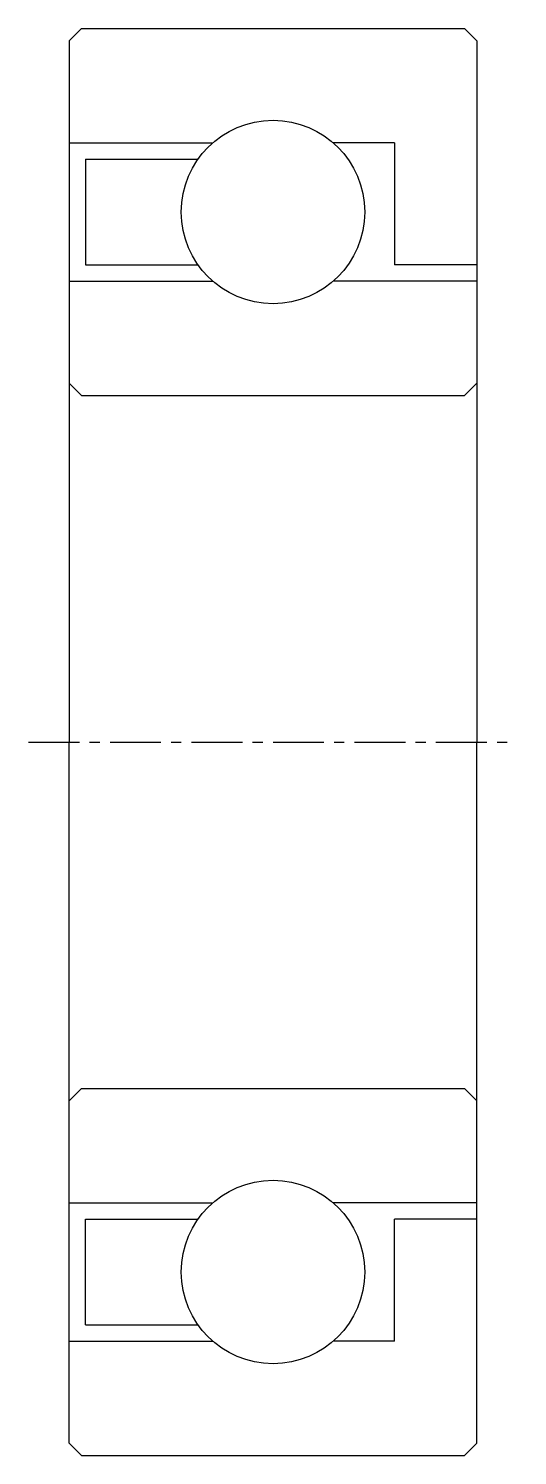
# Model space of a CAD drawing. Extents: x 5.3 to 76, y 5 to 67.5.
# Drawn here: x 64 to 76, y 32.5 to 67.5 of the extents above; entities outside this region: 2.
import ezdxf

# ---------------------------------------------------------------- set-up
doc = ezdxf.new("R2010")
doc.units = 0
doc.linetypes.add('CENTER', pattern=[2, 1.25, -0.25, 0.25, -0.25])
doc.layers.get('0').update_dxf_attribs({"linetype": 'CONTINUOUS'})
doc.layers.add('CENTER', color=1, linetype='CENTER')
doc.styles.get("Standard").update_dxf_attribs({"font": 'txt.shx', "bigfont": 'bigfont.shx'})

msp = doc.modelspace()

# ---------------------------------------------------------------- linework, layer by layer
at = {"color": 7, "linetype": 'CONTINUOUS'}
for p, q in [((65, 67.2), (65.3, 67.5)), ((65, 67.2), (65, 50)), ((65.3, 67.5), (74.7, 67.5)), ((74.7, 67.5), (75, 67.2)), ((75, 67.2), (75, 50)), ((65, 64.7), (68.526, 64.7)), ((72.978, 64.7), (71.474, 64.7)), ((72.978, 64.7), (72.978, 61.7)), ((65.4, 64.3), (68.164, 64.3)), ((65.4, 64.3), (65.4, 61.7)), ((65.4, 61.7), (68.164, 61.7)), ((75, 61.7), (72.978, 61.7)), ((65, 61.3), (68.526, 61.3)), ((75, 61.3), (71.474, 61.3)), ((65, 58.8), (65.3, 58.5)), ((65.3, 58.5), (74.7, 58.5)), ((74.7, 58.5), (75, 58.8)), ((65, 32.8), (65, 50)), ((75, 32.8), (75, 50)), ((65, 41.2), (65.3, 41.5)), ((65.3, 41.5), (74.7, 41.5)), ((74.7, 41.5), (75, 41.2)), ((65, 38.7), (68.526, 38.7)), ((75, 38.7), (71.474, 38.7)), ((65.4, 35.7), (65.4, 38.3)), ((65.4, 38.3), (68.164, 38.3)), ((72.978, 35.3), (72.978, 38.3)), ((75, 38.3), (72.978, 38.3)), ((65.4, 35.7), (68.164, 35.7)), ((65, 35.3), (68.526, 35.3)), ((72.978, 35.3), (71.474, 35.3)), ((65, 32.8), (65.3, 32.5)), ((74.7, 32.5), (75, 32.8)), ((65.3, 32.5), (74.7, 32.5))]:
    msp.add_line(p, q, dxfattribs=at)
for centre in [(70, 63), (70, 37)]:
    msp.add_circle(centre, 2.25, dxfattribs=at)
at = {"layer": 'CENTER', "color": 1, "linetype": 'CENTER'}
msp.add_line((64, 50), (76, 50), dxfattribs=at)

# ---------------------------------------------------------------- texts
at = {"color": 7, "linetype": 'CONTINUOUS'}
for s, p in [('UKB6003ZZ', (5, 12.5)), ('KB6003ZZ', (5, 5))]:
    msp.add_text(s, height=2, dxfattribs=at).set_placement(p)

doc.saveas('drawing.dxf')
